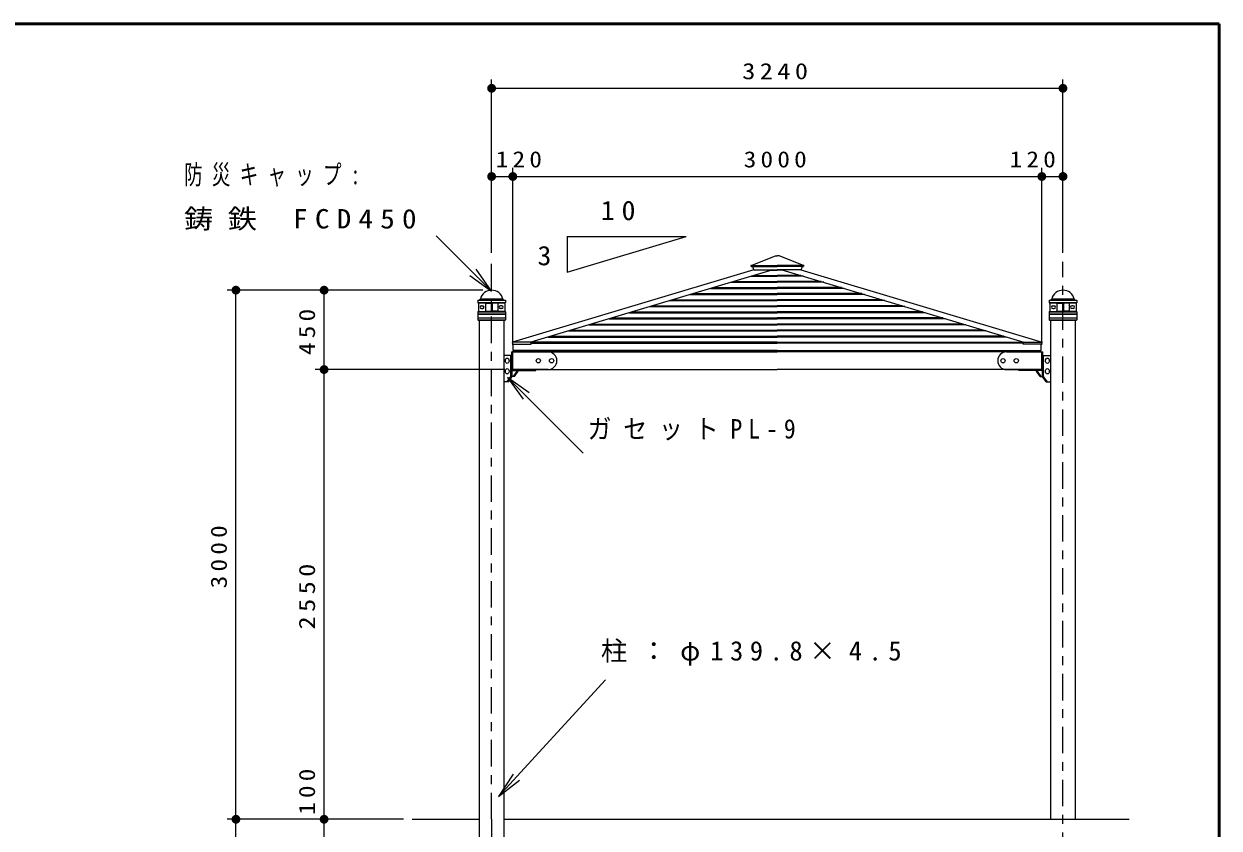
# Model space of a CAD drawing. Units: millimetres on the paper, scale 1:50. Extents: x -365 to 200, y 0 to 257.
# Drawn here: x -135.6 to 0, y 165.8 to 257 of the extents above; entities that cross this region are included whole.
import ezdxf
from ezdxf.enums import TextEntityAlignment as Align

# ---------------------------------------------------------------- set-up
doc = ezdxf.new("R2010")
doc.units = ezdxf.units.MM
doc.linetypes.add('USER2', pattern=[6, 3, -1, 1, -1])
doc.layers.add('LY_1', color=7, linetype='Continuous', lineweight=25)
doc.layers.add('LY_2', color=7, linetype='Continuous', lineweight=13)
doc.styles.add('ＭＳ ゴシック', font='')
doc.styles.get('ＭＳ ゴシック').set_extended_font_data('MS Gothic')

# ---------------------------------------------------------------- blocks, each defined once
blk = doc.blocks.new('filled_dot')
at = {"color": 0, "linetype": 'Continuous', "lineweight": -2, "const_width": 1.25}
blk.add_lwpolyline([(-0.625, 0, 1), (0.625, 0, 1)], format="xyb", close=True, dxfattribs=at)
blk = doc.blocks.new('open_arrow')
at = {"color": 0, "linetype": 'Continuous', "lineweight": -2}
blk.add_lwpolyline([(7.5, 1.25), (0, 0), (7.5, -1.25)], dxfattribs=at)

msp = doc.modelspace()

# ---------------------------------------------------------------- linework, layer by layer
at = {"layer": 'LY_1', "lineweight": 13}
for p, q in [((-82.507, 231.028), (-82.507, 250.697)), ((-82.507, 249.697), (-17.707, 249.697)), ((-17.707, 231.028), (-17.707, 250.697)), ((-80.107, 220.606), (-80.107, 240.697)), ((-20.107, 220.606), (-20.107, 240.697)), ((-82.507, 239.697), (-76.22, 239.697)), ((-80.107, 239.697), (-20.107, 239.697)), ((-23.872, 239.697), (-17.707, 239.697)), ((-82.51, 226.695), (-88.793, 232.977)), ((-83.507, 226.804), (-112.507, 226.804)), ((-111.507, 166.804), (-111.507, 226.804)), ((-101.507, 217.804), (-101.507, 226.804)), ((-84.087, 225.666), (-84.067, 225.686)), ((-84.087, 225.666), (-84.087, 225.406)), ((-84.087, 225.666), (-80.927, 225.666)), ((-84.087, 225.406), (-80.927, 225.406)), ((-84.087, 225.406), (-84.067, 225.386)), ((-84.067, 225.686), (-80.947, 225.686)), ((-84.067, 225.386), (-83.245, 225.35)), ((-84.067, 225.386), (-80.947, 225.386)), ((-84.007, 225.382), (-84.007, 224.39)), ((-83.905, 225.686), (-83.787, 225.804)), ((-83.787, 225.804), (-81.227, 225.804)), ((-83.657, 225.036), (-83.517, 225.036)), ((-83.207, 225.348), (-82.577, 225.348)), ((-83.207, 225.31), (-83.207, 224.461)), ((-82.577, 225.346), (-82.577, 224.426)), ((-81.807, 225.348), (-82.437, 225.348)), ((-82.437, 225.346), (-82.437, 224.426)), ((-81.807, 225.31), (-81.807, 224.461)), ((-80.947, 225.386), (-81.768, 225.35)), ((-81.357, 225.036), (-81.497, 225.036)), ((-81.109, 225.686), (-81.227, 225.804)), ((-81.007, 225.382), (-81.007, 224.39)), ((-80.947, 225.686), (-80.927, 225.666)), ((-80.947, 225.386), (-80.927, 225.406)), ((-80.927, 225.666), (-80.927, 225.406)), ((-19.287, 225.666), (-19.267, 225.686)), ((-19.287, 225.666), (-19.287, 225.406)), ((-19.287, 225.666), (-16.127, 225.666)), ((-19.287, 225.406), (-16.127, 225.406)), ((-19.287, 225.406), (-19.267, 225.386)), ((-19.267, 225.686), (-16.147, 225.686)), ((-19.267, 225.386), (-18.445, 225.35)), ((-19.267, 225.386), (-16.147, 225.386)), ((-19.207, 225.382), (-19.207, 224.39)), ((-19.105, 225.686), (-18.987, 225.804)), ((-18.987, 225.804), (-16.427, 225.804)), ((-18.857, 225.036), (-18.717, 225.036)), ((-18.407, 225.348), (-17.777, 225.348)), ((-18.407, 225.31), (-18.407, 224.461)), ((-17.777, 225.346), (-17.777, 224.426)), ((-17.007, 225.348), (-17.637, 225.348)), ((-17.637, 225.346), (-17.637, 224.426)), ((-17.007, 225.31), (-17.007, 224.461)), ((-16.147, 225.386), (-16.968, 225.35)), ((-16.557, 225.036), (-16.697, 225.036)), ((-16.309, 225.686), (-16.427, 225.804)), ((-16.207, 225.382), (-16.207, 224.39)), ((-16.147, 225.686), (-16.127, 225.666)), ((-16.147, 225.386), (-16.127, 225.406)), ((-16.127, 225.666), (-16.127, 225.406)), ((-84.047, 224.386), (-84.087, 224.346)), ((-84.087, 224.346), (-80.927, 224.346)), ((-84.087, 224.346), (-84.087, 224.106)), ((-84.087, 224.106), (-80.927, 224.106)), ((-84.087, 224.106), (-84.067, 224.086)), ((-84.067, 223.686), (-84.087, 223.666)), ((-84.087, 223.666), (-80.927, 223.666)), ((-84.087, 223.666), (-84.087, 223.426)), ((-84.067, 224.086), (-80.947, 224.086)), ((-84.067, 224.086), (-84.067, 223.686)), ((-84.067, 223.686), (-80.947, 223.686)), ((-84.047, 224.386), (-83.245, 224.421)), ((-84.047, 224.386), (-80.967, 224.386)), ((-83.657, 224.736), (-83.517, 224.736)), ((-83.207, 224.422), (-82.577, 224.422)), ((-81.807, 224.422), (-82.437, 224.422)), ((-80.967, 224.386), (-81.768, 224.421)), ((-81.357, 224.736), (-81.497, 224.736)), ((-80.967, 224.386), (-80.927, 224.346)), ((-80.927, 224.106), (-80.947, 224.086)), ((-80.947, 224.086), (-80.947, 223.686)), ((-80.947, 223.686), (-80.927, 223.666)), ((-80.927, 224.346), (-80.927, 224.106)), ((-80.927, 223.666), (-80.927, 223.426)), ((-19.247, 224.386), (-19.287, 224.346)), ((-19.287, 224.346), (-16.127, 224.346)), ((-19.287, 224.346), (-19.287, 224.106)), ((-19.287, 224.106), (-16.127, 224.106)), ((-19.287, 224.106), (-19.267, 224.086)), ((-19.267, 223.686), (-19.287, 223.666)), ((-19.287, 223.666), (-16.127, 223.666)), ((-19.287, 223.666), (-19.287, 223.426)), ((-19.267, 224.086), (-16.147, 224.086)), ((-19.267, 224.086), (-19.267, 223.686)), ((-19.267, 223.686), (-16.147, 223.686)), ((-19.247, 224.386), (-18.445, 224.421)), ((-19.247, 224.386), (-16.167, 224.386)), ((-18.857, 224.736), (-18.717, 224.736)), ((-18.407, 224.422), (-17.777, 224.422)), ((-17.007, 224.422), (-17.637, 224.422)), ((-16.167, 224.386), (-16.968, 224.421)), ((-16.557, 224.736), (-16.697, 224.736)), ((-16.167, 224.386), (-16.127, 224.346)), ((-16.127, 224.106), (-16.147, 224.086)), ((-16.147, 224.086), (-16.147, 223.686)), ((-16.147, 223.686), (-16.127, 223.666)), ((-16.127, 224.346), (-16.127, 224.106)), ((-16.127, 223.666), (-16.127, 223.426)), ((-84.087, 223.426), (-80.927, 223.426)), ((-84.087, 223.426), (-84.047, 223.386)), ((-84.047, 223.386), (-80.967, 223.386)), ((-80.927, 223.426), (-80.967, 223.386)), ((-19.287, 223.426), (-16.127, 223.426)), ((-19.287, 223.426), (-19.247, 223.386)), ((-19.247, 223.386), (-16.167, 223.386)), ((-16.127, 223.426), (-16.167, 223.386)), ((-81.027, 217.804), (-102.507, 217.804)), ((-101.507, 166.804), (-101.507, 217.804)), ((-80.713, 216.914), (-72.118, 208.32)), ((-80.609, 216.404), (-81.109, 216.404)), ((-19.604, 216.404), (-19.105, 216.404)), ((-81.742, 169.385), (-69.581, 182.61)), ((-101.507, 164.804), (-101.507, 173.076)), ((-92.507, 166.804), (-112.507, 166.804)), ((-92.507, 166.804), (-112.507, 166.804)), ((-111.507, 149.804), (-111.507, 166.804))]:
    msp.add_line(p, q, dxfattribs=at)
at = {"layer": 'LY_1'}
for p, q in [((-73.934, 228.865), (-60.454, 232.909)), ((-73.934, 232.909), (-60.454, 232.909)), ((-73.934, 232.909), (-73.934, 228.865)), ((-83.905, 223.386), (-83.905, 166.804)), ((-81.109, 223.386), (-81.109, 166.804)), ((-19.105, 223.386), (-19.105, 166.804)), ((-16.309, 223.386), (-16.309, 166.804)), ((-80.047, 219.973), (-80.047, 220.685)), ((-50.107, 219.973), (-80.047, 219.973)), ((-50.107, 219.973), (-20.167, 219.973)), ((-20.167, 219.973), (-20.167, 220.685)), ((-80.312, 217.004), (-80.312, 219.404)), ((-80.184, 217.004), (-80.184, 219.404)), ((-20.029, 217.004), (-20.029, 219.404)), ((-19.901, 217.004), (-19.901, 219.404)), ((-80.736, 216.404), (-80.312, 217.004)), ((-80.609, 216.404), (-80.184, 217.004)), ((-79.916, 217.004), (-80.312, 217.004)), ((-80.043, 217.004), (-79.619, 217.604)), ((-79.916, 217.004), (-79.491, 217.604)), ((-79.619, 217.604), (-79.619, 217.804)), ((-79.491, 217.604), (-79.619, 217.604)), ((-79.491, 217.604), (-79.491, 217.804)), ((-20.722, 217.604), (-20.722, 217.804)), ((-20.722, 217.604), (-20.594, 217.604)), ((-20.297, 217.004), (-20.722, 217.604)), ((-20.594, 217.604), (-20.594, 217.804)), ((-20.17, 217.004), (-20.594, 217.604)), ((-20.297, 217.004), (-19.901, 217.004)), ((-19.604, 216.404), (-20.029, 217.004)), ((-19.477, 216.404), (-19.901, 217.004)), ((-91.507, 166.804), (-83.905, 166.804)), ((-83.905, 166.804), (-83.905, 157.984)), ((-81.109, 166.804), (-10.214, 166.804)), ((-81.109, 166.804), (-81.109, 157.984))]:
    msp.add_line(p, q, dxfattribs=at)
at = {"layer": 'LY_1', "color": 2}
for p, q in [((-53.088, 229.596), (-50.305, 230.704)), ((-50.305, 230.704), (-50.107, 230.704)), ((-49.908, 230.704), (-50.107, 230.704)), ((-47.125, 229.596), (-49.908, 230.704)), ((-53.099, 229.57), (-53.07, 229.496)), ((-52.935, 229.483), (-52.8, 229.143)), ((-47.278, 229.483), (-47.413, 229.143)), ((-47.114, 229.57), (-47.143, 229.496)), ((-80.107, 219.404), (-81.109, 219.404)), ((-20.106, 219.404), (-19.105, 219.404))]:
    msp.add_line(p, q, dxfattribs=at)
at = {"layer": 'LY_1', "linetype": 'USER2', "lineweight": 13}
for p, q in [((-82.507, 166.804), (-82.507, 230.028)), ((-17.707, 162.29), (-17.707, 230.028)), ((-82.507, 166.804), (-82.507, 147.759))]:
    msp.add_line(p, q, dxfattribs=at)
at = {"layer": 'LY_1', "color": 131}
for p, q in [((-52.778, 229.13), (-80.131, 220.924)), ((-50.612, 229.13), (-78.067, 220.893)), ((-49.601, 229.13), (-22.146, 220.893)), ((-47.435, 229.13), (-20.082, 220.924)), ((-80.092, 220.685), (-80.152, 220.884)), ((-80.107, 217.884), (-80.107, 219.724)), ((-80.092, 220.685), (-78.005, 220.685)), ((-80.027, 219.804), (-50.107, 219.804)), ((-80.007, 219.804), (-80.007, 219.868)), ((-50.107, 219.868), (-80.007, 219.868)), ((-79.127, 219.804), (-80.007, 219.804)), ((-79.927, 219.804), (-79.087, 219.804)), ((-79.071, 219.973), (-79.071, 219.924)), ((-78.005, 220.685), (-78.067, 220.893)), ((-50.107, 219.868), (-20.207, 219.868)), ((-20.187, 219.804), (-50.107, 219.804)), ((-22.208, 220.685), (-22.146, 220.893)), ((-20.121, 220.685), (-22.208, 220.685)), ((-21.143, 219.973), (-21.143, 219.924)), ((-20.287, 219.804), (-21.127, 219.804)), ((-21.087, 219.804), (-20.207, 219.804)), ((-20.207, 219.804), (-20.207, 219.868)), ((-20.121, 220.685), (-20.061, 220.884)), ((-20.107, 217.884), (-20.107, 219.724)), ((-80.107, 217.804), (-80.107, 219.404)), ((-20.106, 217.804), (-20.106, 219.404)), ((-79.491, 217.804), (-80.107, 217.804)), ((-80.027, 217.804), (-50.107, 217.804)), ((-20.187, 217.804), (-50.107, 217.804)), ((-20.722, 217.804), (-20.106, 217.804))]:
    msp.add_line(p, q, dxfattribs=at)
at = {"layer": 'LY_1', "color": 2, "lineweight": 13}
for p, q in [((-53.097, 229.589), (-50.107, 229.589)), ((-53.051, 229.483), (-50.107, 229.483)), ((-52.781, 229.13), (-50.107, 229.13)), ((-47.116, 229.589), (-50.107, 229.589)), ((-47.162, 229.483), (-50.107, 229.483)), ((-47.432, 229.13), (-50.107, 229.13))]:
    msp.add_line(p, q, dxfattribs=at)
at = {"layer": 'LY_1', "color": 12, "lineweight": 13}
for p, q in [((-55.08, 227.79), (-50.107, 227.79)), ((-53.095, 228.385), (-50.107, 228.385)), ((-52.781, 228.479), (-50.107, 228.479)), ((-50.796, 229.075), (-50.107, 229.075)), ((-49.417, 229.075), (-50.107, 229.075)), ((-47.432, 228.479), (-50.107, 228.479)), ((-47.118, 228.385), (-50.107, 228.385)), ((-45.133, 227.79), (-50.107, 227.79)), ((-59.677, 226.411), (-50.107, 226.411)), ((-57.693, 227.006), (-50.107, 227.006)), ((-57.378, 227.1), (-50.107, 227.1)), ((-55.394, 227.695), (-50.107, 227.695)), ((-44.819, 227.695), (-50.107, 227.695)), ((-42.835, 227.1), (-50.107, 227.1)), ((-42.52, 227.006), (-50.107, 227.006)), ((-40.536, 226.411), (-50.107, 226.411)), ((-64.275, 225.031), (-50.107, 225.031)), ((-62.29, 225.627), (-50.107, 225.627)), ((-61.976, 225.721), (-50.107, 225.721)), ((-59.991, 226.316), (-50.107, 226.316)), ((-40.222, 226.316), (-50.107, 226.316)), ((-38.237, 225.721), (-50.107, 225.721)), ((-37.923, 225.627), (-50.107, 225.627)), ((-35.938, 225.031), (-50.107, 225.031)), ((-66.888, 224.247), (-50.107, 224.247)), ((-66.573, 224.342), (-50.107, 224.342)), ((-64.589, 224.937), (-50.107, 224.937)), ((-35.624, 224.937), (-50.107, 224.937)), ((-33.64, 224.342), (-50.107, 224.342)), ((-33.325, 224.247), (-50.107, 224.247)), ((-71.485, 222.868), (-50.107, 222.868)), ((-71.171, 222.962), (-50.107, 222.962)), ((-69.187, 223.558), (-50.107, 223.558)), ((-68.872, 223.652), (-50.107, 223.652)), ((-31.341, 223.652), (-50.107, 223.652)), ((-31.026, 223.558), (-50.107, 223.558)), ((-29.042, 222.962), (-50.107, 222.962)), ((-28.728, 222.868), (-50.107, 222.868)), ((-76.083, 221.489), (-50.107, 221.489)), ((-75.769, 221.583), (-50.107, 221.583)), ((-73.784, 222.178), (-50.107, 222.178)), ((-73.47, 222.273), (-50.107, 222.273)), ((-26.743, 222.273), (-50.107, 222.273)), ((-26.429, 222.178), (-50.107, 222.178)), ((-24.444, 221.583), (-50.107, 221.583)), ((-24.13, 221.489), (-50.107, 221.489))]:
    msp.add_line(p, q, dxfattribs=at)
at = {"layer": 'LY_1', "color": 40}
for p, q in [((-76.107, 219.804), (-80.226, 219.804)), ((-80.226, 217.684), (-80.226, 219.804)), ((-24.107, 219.804), (-19.987, 219.804)), ((-19.987, 217.684), (-19.987, 219.804)), ((-76.107, 217.804), (-80.226, 217.804)), ((-80.226, 217.684), (-77.507, 217.684)), ((-77.507, 217.684), (-77.507, 217.804)), ((-24.107, 217.804), (-19.987, 217.804)), ((-22.707, 217.684), (-22.707, 217.804)), ((-19.987, 217.684), (-22.707, 217.684))]:
    msp.add_line(p, q, dxfattribs=at)
at = {"layer": 'LY_1', "color": 4}
for q in [(-80.107, 220.893), (-20.107, 220.893)]:
    msp.add_line((-50.107, 220.893), q, dxfattribs=at)
at = {"layer": 'LY_1', "color": 4, "lineweight": 13}
for p in [(-78.039, 220.799), (-22.174, 220.799)]:
    msp.add_line(p, (-50.107, 220.799), dxfattribs=at)
at = {"layer": 'LY_1', "color": 40}
for centre in [(-77.207, 218.804), (-75.707, 218.804), (-24.507, 218.804), (-23.007, 218.804)]:
    msp.add_circle(centre, 0.24, dxfattribs=at)
at = {"layer": 'LY_1', "color": 2}
for centre, start, end in [((-53.081, 229.578), 111.7, 201.7), ((-53.051, 229.503), 201.7, 270), ((-52.781, 229.15), 196.7, 270), ((-47.432, 229.15), 270, 343.3), ((-47.162, 229.503), 270, 338.3), ((-47.132, 229.578), 338.3, 68.3)]:
    msp.add_arc(centre, 0.02, start, end, dxfattribs=at)
at = {"layer": 'LY_1', "lineweight": 13}
for centre, radius, start, end in [((-82.507, 225.484), 1.319, 14.00253, 165.99746), ((-17.707, 225.484), 1.319, 14.00253, 165.99746), ((-83.657, 224.886), 0.15, 90, 270), ((-83.517, 224.886), 0.15, 270, 90), ((-83.247, 225.31), 0.04, 0, 87.5), ((-82.617, 225.346), 0.04, 0, 90), ((-82.397, 225.346), 0.04, 90, 180), ((-81.767, 225.31), 0.04, 92.5, 180), ((-81.497, 224.886), 0.15, 90, 270), ((-81.357, 224.886), 0.15, 270, 90), ((-18.857, 224.886), 0.15, 90, 270), ((-18.717, 224.886), 0.15, 270, 90), ((-18.447, 225.31), 0.04, 0, 87.5), ((-17.817, 225.346), 0.04, 0, 90), ((-17.597, 225.346), 0.04, 90, 180), ((-16.967, 225.31), 0.04, 92.5, 180), ((-16.697, 224.886), 0.15, 90, 270), ((-16.557, 224.886), 0.15, 270, 90), ((-83.247, 224.461), 0.04, 272.5, 0), ((-82.617, 224.426), 0.04, 270, 0), ((-82.397, 224.426), 0.04, 180, 270), ((-81.767, 224.461), 0.04, 180, 267.5), ((-18.447, 224.461), 0.04, 272.5, 0), ((-17.817, 224.426), 0.04, 270, 0), ((-17.597, 224.426), 0.04, 180, 270), ((-16.967, 224.461), 0.04, 180, 267.5)]:
    msp.add_arc(centre, radius, start, end, dxfattribs=at)
at = {"layer": 'LY_1', "color": 131}
for centre, radius, start, end in [((-80.121, 220.894), 0.032, 106.69924, 196.69924), ((-80.027, 219.724), 0.08, 90, 180), ((-79.127, 219.924), 0.056, 270, 0), ((-21.087, 219.924), 0.056, 180, 270), ((-20.187, 219.724), 0.08, 0, 90), ((-20.092, 220.894), 0.032, 343.30076, 73.30076), ((-80.027, 217.884), 0.08, 180, 270), ((-20.187, 217.884), 0.08, 270, 0)]:
    msp.add_arc(centre, radius, start, end, dxfattribs=at)
at = {"layer": 'LY_1', "color": 40}
for centre, start, end in [((-76.107, 218.804), 270, 90), ((-24.107, 218.804), 90, 270)]:
    msp.add_arc(centre, 1, start, end, dxfattribs=at)
at = {"layer": 'LY_1'}
for centre in [(-80.736, 218.804), (-19.477, 218.804), (-80.736, 217.604), (-19.477, 217.604)]:
    msp.add_ellipse(centre, major_axis=(0, 0.3), ratio=0.707107, dxfattribs=at)
at = {"layer": 'LY_2', "lineweight": 50}
for p, q in [((0, 257), (-365, 257)), ((0, 0), (0, 257))]:
    msp.add_line(p, q, dxfattribs=at)

# ---------------------------------------------------------------- block references
at = {"layer": 'LY_1', "lineweight": 13, "xscale": 0.4, "yscale": 0.4}
for p in [(-82.507, 249.697), (-82.507, 239.697), (-80.107, 239.697), (-20.107, 239.697)]:
    msp.add_blockref('filled_dot', p, dxfattribs=at)
for name, p, rotation in [('filled_dot', (-17.707, 249.697), 180), ('filled_dot', (-80.107, 239.697), 180), ('filled_dot', (-20.107, 239.697), 180), ('filled_dot', (-17.707, 239.697), 180), ('open_arrow', (-82.51, 226.695), 135), ('filled_dot', (-111.507, 226.804), 270), ('filled_dot', (-101.507, 226.804), 270), ('filled_dot', (-101.507, 217.804), 270), ('filled_dot', (-101.507, 217.804), 90), ('open_arrow', (-80.713, 216.914), 315), ('open_arrow', (-81.742, 169.385), 47.4), ('filled_dot', (-111.507, 166.804), 90), ('filled_dot', (-111.507, 166.804), 270), ('filled_dot', (-101.507, 166.804), 90), ('filled_dot', (-101.507, 166.804), 270)]:
    msp.add_blockref(name, p, dxfattribs=dict(at, rotation=rotation))

# ---------------------------------------------------------------- texts
at = {"layer": 'LY_1', "style": 'ＭＳ ゴシック', "width": 1.05}
msp.add_text('3', height=2.199, dxfattribs=at).set_placement((-76.521, 230.729), align=Align.MIDDLE_CENTER)
at = {"layer": 'LY_1', "style": 'ＭＳ ゴシック'}
for s, insert, char_height, attachment_point in [('\\T1.33;\\W1.2;3240', (-50.107, 250.697), 1.833, 8), ('\\T1.5;\\W0.7;防災キャップ:', (-117.378, 239.777), 2.199, 4), ('\\T1.33;\\W1.15;120', (-79.188, 240.697), 1.833, 8), ('\\T1.33;\\W1.15;3000', (-50.107, 240.697), 1.833, 8), ('\\T1.33;\\W1.15;120', (-20.903, 240.697), 1.833, 8), ('\\T1.5;\\W1.1;鋳鉄\\~FCD450', (-117.378, 234.777), 2.199, 4), ('\\T1.5;\\W1.05;10', (-67.766, 235.829), 2.199, 5), ('\\T1.5;\\W0.9;ガセットPL-9', (-71.618, 210.97), 2.199, 4), ('\\T1.5;柱：φ139.8×4.5', (-70.115, 185.61), 2.199, 4)]:
    msp.add_mtext(s, dxfattribs=dict(at, insert=insert, char_height=char_height, attachment_point=attachment_point))
at = {"layer": 'LY_1', "char_height": 1.833, "attachment_point": 8, "rotation": 90, "style": 'ＭＳ ゴシック'}
for s, insert in [('\\T1.33;\\W1.15;450', (-102.507, 222.304)), ('\\T1.33;\\W1.15;3000', (-112.507, 196.804)), ('\\T1.33;\\W1.2;2550', (-102.507, 192.304)), ('\\T1.33;\\W1.15;100', (-102.507, 170.16))]:
    msp.add_mtext(s, dxfattribs=dict(at, insert=insert))

doc.saveas('drawing.dxf')
